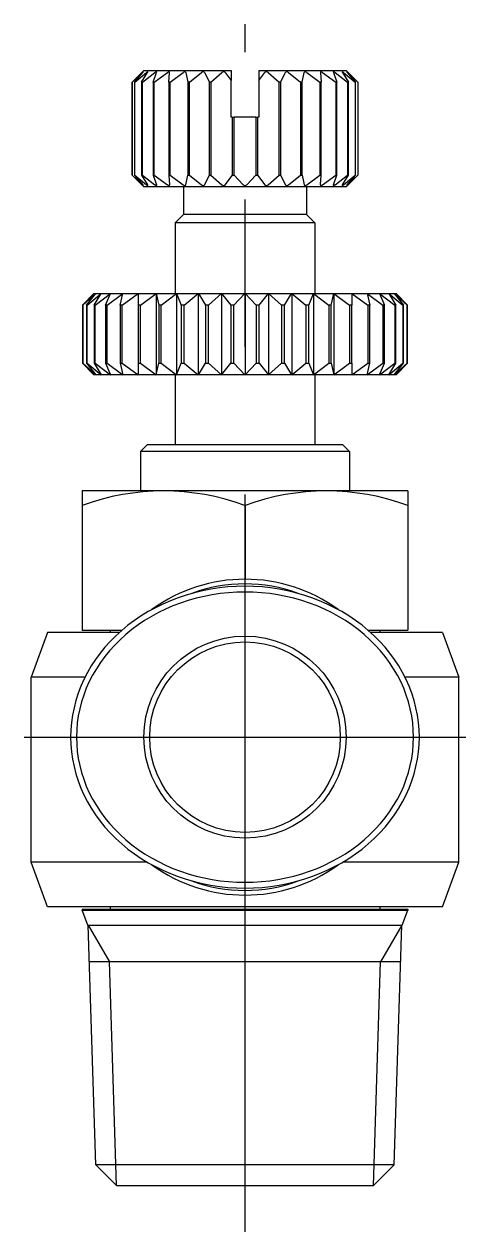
# Model space of a CAD drawing. Extents: x -83.6 to 9.5, y -37.8 to 30.7.
# Drawn here: x -9.5 to 9.5, y -21.3 to 30.7 of the extents above; entities that cross this region are included whole.
import ezdxf

# ---------------------------------------------------------------- set-up
doc = ezdxf.new("R2010")
doc.units = 0
doc.linetypes.add('CENTER', pattern=[50.8, 31.75, -6.35, 6.35, -6.35])
doc.layers.get('0').update_dxf_attribs({"linetype": 'CONTINUOUS'})
doc.layers.add('CENTER', color=1, linetype='CENTER')

msp = doc.modelspace()

# ---------------------------------------------------------------- linework, layer by layer
at = {"color": 7, "linetype": 'CONTINUOUS'}
for p, q in [((-4.851, 28.201), (-4.414, 28.622)), ((-4.35, 28.7), (-4.85, 28.2)), ((-4.753, 28.201), (-4.399, 28.621)), ((-4.737, 28.201), (-4.236, 28.622)), ((-4.447, 28.201), (-4.192, 28.621)), ((-4.416, 28.201), (-3.873, 28.622)), ((-4.35, 28.7), (-0.6, 28.7)), ((-3.947, 28.2), (-3.801, 28.62)), ((-3.902, 28.201), (-3.34, 28.622)), ((-3.274, 28.2), (-3.244, 28.62)), ((-3.218, 28.201), (-2.662, 28.622)), ((-2.546, 28.62), (-2.458, 28.2)), ((-2.393, 28.201), (-1.867, 28.622)), ((-1.736, 28.621), (-1.534, 28.2)), ((-1.463, 28.201), (-0.991, 28.622)), ((-0.851, 28.621), (-0.599, 28.278)), ((-0.6, 28.7), (-0.6, 28.277)), ((0.599, 28.278), (0.851, 28.621)), ((0.6, 28.7), (4.35, 28.7)), ((0.6, 28.7), (0.6, 28.277)), ((0.991, 28.622), (1.463, 28.201)), ((1.534, 28.2), (1.736, 28.621)), ((1.867, 28.622), (2.393, 28.201)), ((2.458, 28.2), (2.546, 28.62)), ((2.662, 28.622), (3.218, 28.201)), ((3.244, 28.62), (3.274, 28.2)), ((3.34, 28.622), (3.902, 28.201)), ((3.801, 28.62), (3.947, 28.2)), ((3.873, 28.622), (4.416, 28.201)), ((4.192, 28.621), (4.447, 28.201)), ((4.236, 28.622), (4.737, 28.201)), ((4.35, 28.7), (4.85, 28.2)), ((4.399, 28.621), (4.753, 28.201)), ((4.414, 28.622), (4.851, 28.201)), ((-4.85, 28.2), (-4.85, 28.2)), ((-4.85, 28.2), (-4.85, 24.2)), ((-4.85, 24.2), (-4.85, 28.2)), ((-4.736, 28.2), (-4.752, 28.2)), ((-4.752, 28.2), (-4.752, 24.2)), ((-4.736, 24.2), (-4.736, 28.2)), ((-4.415, 28.2), (-4.446, 28.2)), ((-4.446, 28.2), (-4.446, 24.2)), ((-4.415, 24.2), (-4.415, 28.2)), ((-3.901, 28.2), (-3.946, 28.2)), ((-3.946, 28.2), (-3.946, 24.2)), ((-3.901, 24.2), (-3.901, 28.2)), ((-3.217, 28.2), (-3.274, 28.2)), ((-3.274, 28.2), (-3.274, 24.2)), ((-3.217, 24.2), (-3.217, 28.2)), ((-2.392, 28.2), (-2.458, 28.2)), ((-2.458, 28.2), (-2.458, 24.2)), ((-2.392, 24.2), (-2.392, 28.2)), ((-1.462, 28.2), (-1.535, 28.2)), ((-1.535, 28.2), (-1.535, 24.2)), ((-1.462, 24.2), (-1.462, 28.2)), ((-0.6, 26.7), (-0.6, 28.277)), ((0.6, 28.277), (0.6, 26.7)), ((1.535, 28.2), (1.462, 28.2)), ((1.462, 28.2), (1.462, 24.2)), ((1.535, 24.2), (1.535, 28.2)), ((2.458, 28.2), (2.392, 28.2)), ((2.392, 28.2), (2.392, 24.2)), ((2.458, 24.2), (2.458, 28.2)), ((3.274, 28.2), (3.217, 28.2)), ((3.217, 28.2), (3.217, 24.2)), ((3.274, 24.2), (3.274, 28.2)), ((3.946, 28.2), (3.901, 28.2)), ((3.901, 28.2), (3.901, 24.2)), ((3.946, 24.2), (3.946, 28.2)), ((4.446, 28.2), (4.415, 28.2)), ((4.415, 28.2), (4.415, 24.2)), ((4.446, 24.2), (4.446, 28.2)), ((4.752, 28.2), (4.736, 28.2)), ((4.736, 28.2), (4.736, 24.2)), ((4.752, 24.2), (4.752, 28.2)), ((4.85, 28.2), (4.85, 28.2)), ((4.85, 28.2), (4.85, 24.2)), ((4.85, 28.2), (4.85, 24.2)), ((-0.545, 26.7), (-0.6, 26.7)), ((-0.545, 26.7), (-0.469, 26.7)), ((-0.545, 26.7), (-0.545, 24.2)), ((-0.071, 26.7), (-0.469, 26.7)), ((-0.469, 24.2), (-0.469, 26.7)), ((0.071, 26.7), (-0.071, 26.7)), ((0.469, 26.7), (0.071, 26.7)), ((0.469, 26.7), (0.545, 26.7)), ((0.469, 26.7), (0.469, 24.2)), ((0.6, 26.7), (0.545, 26.7)), ((0.545, 24.2), (0.545, 26.7)), ((-4.851, 24.199), (-4.414, 23.778)), ((-4.85, 24.2), (-4.85, 24.2)), ((-4.35, 23.7), (-4.85, 24.2)), ((-4.753, 24.199), (-4.399, 23.779)), ((-4.752, 24.2), (-4.736, 24.2)), ((-4.737, 24.199), (-4.236, 23.778)), ((-4.447, 24.199), (-4.192, 23.779)), ((-4.446, 24.2), (-4.415, 24.2)), ((-4.416, 24.199), (-3.873, 23.778)), ((-3.947, 24.2), (-3.801, 23.78)), ((-3.946, 24.2), (-3.901, 24.2)), ((-3.902, 24.199), (-3.34, 23.778)), ((-3.274, 24.2), (-3.217, 24.2)), ((-3.274, 24.2), (-3.244, 23.78)), ((-3.218, 24.199), (-2.662, 23.778)), ((-2.546, 23.78), (-2.458, 24.2)), ((-2.458, 24.2), (-2.392, 24.2)), ((-2.393, 24.199), (-1.867, 23.778)), ((-1.736, 23.779), (-1.534, 24.2)), ((-1.535, 24.2), (-1.462, 24.2)), ((-1.463, 24.199), (-0.991, 23.778)), ((-0.85, 23.779), (-0.544, 24.199)), ((-0.545, 24.2), (-0.469, 24.2)), ((-0.47, 24.199), (-0.072, 23.779)), ((0.072, 23.779), (0.47, 24.199)), ((0.469, 24.2), (0.545, 24.2)), ((0.544, 24.199), (0.85, 23.779)), ((0.991, 23.778), (1.463, 24.199)), ((1.462, 24.2), (1.535, 24.2)), ((1.534, 24.2), (1.736, 23.779)), ((1.867, 23.778), (2.393, 24.199)), ((2.392, 24.2), (2.458, 24.2)), ((2.458, 24.2), (2.546, 23.78)), ((2.662, 23.778), (3.218, 24.199)), ((3.217, 24.2), (3.274, 24.2)), ((3.244, 23.78), (3.274, 24.2)), ((3.34, 23.778), (3.902, 24.199)), ((3.801, 23.78), (3.947, 24.2)), ((3.873, 23.778), (4.416, 24.199)), ((3.901, 24.2), (3.946, 24.2)), ((4.192, 23.779), (4.447, 24.199)), ((4.236, 23.778), (4.737, 24.199)), ((4.35, 23.7), (4.85, 24.2)), ((4.399, 23.779), (4.753, 24.199)), ((4.414, 23.778), (4.851, 24.199)), ((4.415, 24.2), (4.446, 24.2)), ((4.736, 24.2), (4.752, 24.2)), ((4.85, 24.2), (4.85, 24.2)), ((4.35, 23.7), (-4.35, 23.7)), ((-2.65, 23.7), (-2.65, 22.5)), ((2.65, 23.7), (2.65, 22.5)), ((-2.65, 22.5), (-3, 22.15)), ((2.65, 22.5), (-2.65, 22.5)), ((2.65, 22.5), (3, 22.15)), ((3, 22.15), (-3, 22.15)), ((-3, 22.15), (-3, 19.1)), ((3, 22.15), (3, 19.1)), ((-6.985, 18.601), (-6.501, 19.101)), ((-6.974, 18.601), (-6.421, 19.102)), ((-6.823, 18.601), (-6.421, 19.101)), ((-6.792, 18.601), (-6.183, 19.102)), ((-6.5, 19.1), (-6.42, 19.1)), ((-6.493, 18.601), (-6.183, 19.101)), ((-6.443, 18.602), (-5.793, 19.102)), ((-6.42, 19.1), (-6.182, 19.1)), ((-6.182, 19.1), (-5.792, 19.1)), ((-6.004, 18.6), (-5.793, 19.1)), ((-5.935, 18.602), (-5.26, 19.102)), ((-5.792, 19.1), (-5.259, 19.1)), ((-5.366, 18.6), (-5.259, 19.1)), ((-5.281, 18.602), (-4.598, 19.102)), ((-5.259, 19.1), (-4.596, 19.1)), ((-4.596, 19.1), (-3.821, 19.1)), ((-4.596, 19.1), (-4.596, 18.6)), ((-4.497, 18.602), (-3.822, 19.102)), ((-3.821, 19.1), (-2.951, 19.1)), ((-3.821, 19.1), (-3.821, 15.6)), ((-3.82, 19.1), (-3.713, 18.6)), ((-3.602, 18.602), (-2.952, 19.102)), ((-2.951, 19.1), (-2.009, 19.1)), ((-2.951, 19.1), (-2.951, 15.6)), ((-2.95, 19.1), (-2.739, 18.6)), ((-2.619, 18.601), (-2.01, 19.102)), ((-2.009, 19.1), (-1.017, 19.1)), ((-2.009, 19.1), (-2.009, 15.6)), ((-2.007, 19.101), (-1.697, 18.601)), ((-1.571, 18.601), (-1.018, 19.102)), ((-1.017, 19.1), (0, 19.1)), ((-1.017, 19.1), (-1.017, 15.6)), ((-1.015, 19.101), (-0.614, 18.601)), ((-0.485, 18.601), (-0.001, 19.101)), ((0, 19.1), (1.017, 19.1)), ((0, 19.1), (0, 15.6)), ((0.001, 19.101), (0.485, 18.601)), ((0.614, 18.601), (1.015, 19.101)), ((1.017, 19.1), (2.009, 19.1)), ((1.017, 19.1), (1.017, 15.6)), ((1.018, 19.102), (1.571, 18.601)), ((1.697, 18.601), (2.007, 19.101)), ((2.009, 19.1), (2.951, 19.1)), ((2.009, 19.1), (2.009, 15.6)), ((2.01, 19.102), (2.619, 18.601)), ((2.739, 18.6), (2.95, 19.1)), ((2.951, 19.1), (3.821, 19.1)), ((2.951, 19.1), (2.951, 15.6)), ((2.952, 19.102), (3.602, 18.602)), ((3.713, 18.6), (3.82, 19.1)), ((3.821, 19.1), (4.596, 19.1)), ((3.821, 19.1), (3.821, 15.6)), ((3.822, 19.102), (4.497, 18.602)), ((4.596, 19.1), (5.259, 19.1)), ((4.596, 19.1), (4.596, 18.6)), ((4.598, 19.102), (5.281, 18.602)), ((5.259, 19.1), (5.792, 19.1)), ((5.259, 19.1), (5.366, 18.6)), ((5.26, 19.102), (5.935, 18.602)), ((5.792, 19.1), (6.182, 19.1)), ((5.793, 19.102), (6.443, 18.602)), ((5.793, 19.1), (6.004, 18.6)), ((6.182, 19.1), (6.42, 19.1)), ((6.183, 19.102), (6.792, 18.601)), ((6.183, 19.101), (6.493, 18.601)), ((6.42, 19.1), (6.5, 19.1)), ((6.421, 19.102), (6.974, 18.601)), ((6.421, 19.101), (6.823, 18.601)), ((6.501, 19.101), (6.985, 18.601)), ((-6.973, 18.6), (-6.983, 18.6)), ((-6.983, 18.6), (-6.983, 16.1)), ((-6.973, 16.1), (-6.973, 18.6)), ((-6.791, 18.6), (-6.822, 18.6)), ((-6.822, 18.6), (-6.822, 16.1)), ((-6.791, 16.1), (-6.791, 18.6)), ((-6.442, 18.6), (-6.492, 18.6)), ((-6.492, 18.6), (-6.492, 16.1)), ((-6.442, 16.1), (-6.442, 18.6)), ((-5.934, 18.6), (-6.003, 18.6)), ((-6.003, 18.6), (-6.003, 16.1)), ((-5.934, 16.1), (-5.934, 18.6)), ((-5.28, 18.6), (-5.366, 18.6)), ((-5.366, 18.6), (-5.366, 16.1)), ((-5.28, 16.1), (-5.28, 18.6)), ((-4.496, 18.6), (-4.596, 18.6)), ((-4.596, 18.6), (-4.596, 16.1)), ((-4.496, 16.1), (-4.496, 18.6)), ((-3.601, 18.6), (-3.714, 18.6)), ((-3.714, 18.6), (-3.714, 16.1)), ((-3.601, 16.1), (-3.601, 18.6)), ((-2.618, 18.6), (-2.74, 18.6)), ((-2.74, 18.6), (-2.74, 16.1)), ((-2.618, 16.1), (-2.618, 18.6)), ((-1.57, 18.6), (-1.698, 18.6)), ((-1.698, 18.6), (-1.698, 16.1)), ((-1.57, 16.1), (-1.57, 18.6)), ((-0.483, 18.6), (-0.615, 18.6)), ((-0.615, 18.6), (-0.615, 16.1)), ((-0.483, 16.1), (-0.483, 18.6)), ((0.615, 18.6), (0.483, 18.6)), ((0.483, 18.6), (0.483, 16.1)), ((0.615, 16.1), (0.615, 18.6)), ((1.698, 18.6), (1.57, 18.6)), ((1.57, 18.6), (1.57, 16.1)), ((1.698, 16.1), (1.698, 18.6)), ((2.74, 18.6), (2.618, 18.6)), ((2.618, 18.6), (2.618, 16.1)), ((2.74, 16.1), (2.74, 18.6)), ((3.714, 18.6), (3.601, 18.6)), ((3.601, 18.6), (3.601, 16.1)), ((3.714, 16.1), (3.714, 18.6)), ((4.596, 18.6), (4.496, 18.6)), ((4.496, 18.6), (4.496, 16.1)), ((4.596, 16.1), (4.596, 18.6)), ((5.366, 18.6), (5.28, 18.6)), ((5.28, 18.6), (5.28, 16.1)), ((5.366, 16.1), (5.366, 18.6)), ((6.003, 18.6), (5.934, 18.6)), ((5.934, 18.6), (5.934, 16.1)), ((6.003, 16.1), (6.003, 18.6)), ((6.492, 18.6), (6.442, 18.6)), ((6.442, 18.6), (6.442, 16.1)), ((6.492, 16.1), (6.492, 18.6)), ((6.822, 18.6), (6.791, 18.6)), ((6.791, 18.6), (6.791, 16.1)), ((6.822, 16.1), (6.822, 18.6)), ((6.983, 18.6), (6.973, 18.6)), ((6.973, 18.6), (6.973, 16.1)), ((6.983, 16.1), (6.983, 18.6)), ((-6.985, 16.099), (-6.501, 15.599)), ((-6.983, 16.1), (-6.973, 16.1)), ((-6.974, 16.099), (-6.421, 15.598)), ((-6.823, 16.099), (-6.421, 15.599)), ((-6.822, 16.1), (-6.791, 16.1)), ((-6.792, 16.099), (-6.183, 15.598)), ((-6.493, 16.099), (-6.183, 15.599)), ((-6.492, 16.1), (-6.442, 16.1)), ((-6.443, 16.098), (-5.793, 15.598)), ((-6.004, 16.1), (-5.793, 15.6)), ((-6.003, 16.1), (-5.934, 16.1)), ((-5.935, 16.098), (-5.26, 15.598)), ((-5.366, 16.1), (-5.28, 16.1)), ((-5.366, 16.1), (-5.259, 15.6)), ((-5.281, 16.098), (-4.598, 15.598)), ((-4.596, 16.1), (-4.496, 16.1)), ((-4.596, 16.1), (-4.596, 15.6)), ((-4.497, 16.098), (-3.822, 15.598)), ((-3.82, 15.6), (-3.713, 16.1)), ((-3.714, 16.1), (-3.601, 16.1)), ((-3.602, 16.098), (-2.952, 15.598)), ((-2.95, 15.6), (-2.739, 16.1)), ((-2.74, 16.1), (-2.618, 16.1)), ((-2.619, 16.099), (-2.01, 15.598)), ((-2.007, 15.599), (-1.697, 16.099)), ((-1.698, 16.1), (-1.57, 16.1)), ((-1.571, 16.099), (-1.018, 15.598)), ((-1.015, 15.599), (-0.614, 16.099)), ((-0.615, 16.1), (-0.483, 16.1)), ((-0.485, 16.099), (-0.001, 15.599)), ((0.001, 15.599), (0.485, 16.099)), ((0.483, 16.1), (0.615, 16.1)), ((0.614, 16.099), (1.015, 15.599)), ((1.018, 15.598), (1.571, 16.099)), ((1.57, 16.1), (1.698, 16.1)), ((1.697, 16.099), (2.007, 15.599)), ((2.01, 15.598), (2.619, 16.099)), ((2.618, 16.1), (2.74, 16.1)), ((2.739, 16.1), (2.95, 15.6)), ((2.952, 15.598), (3.602, 16.098)), ((3.601, 16.1), (3.714, 16.1)), ((3.713, 16.1), (3.82, 15.6)), ((3.822, 15.598), (4.497, 16.098)), ((4.496, 16.1), (4.596, 16.1)), ((4.596, 16.1), (4.596, 15.6)), ((4.598, 15.598), (5.281, 16.098)), ((5.259, 15.6), (5.366, 16.1)), ((5.26, 15.598), (5.935, 16.098)), ((5.28, 16.1), (5.366, 16.1)), ((5.793, 15.6), (6.004, 16.1)), ((5.793, 15.598), (6.443, 16.098)), ((5.934, 16.1), (6.003, 16.1)), ((6.183, 15.598), (6.792, 16.099)), ((6.183, 15.599), (6.493, 16.099)), ((6.421, 15.598), (6.974, 16.099)), ((6.421, 15.599), (6.823, 16.099)), ((6.442, 16.1), (6.492, 16.1)), ((6.501, 15.599), (6.985, 16.099)), ((6.791, 16.1), (6.822, 16.1)), ((6.973, 16.1), (6.983, 16.1)), ((-6.42, 15.6), (-6.5, 15.6)), ((-6.182, 15.6), (-6.42, 15.6)), ((-5.792, 15.6), (-6.182, 15.6)), ((-5.259, 15.6), (-5.792, 15.6)), ((-4.596, 15.6), (-5.259, 15.6)), ((-3.821, 15.6), (-4.596, 15.6)), ((-2.951, 15.6), (-3.821, 15.6)), ((-3, 15.6), (-3, 12.6)), ((-2.009, 15.6), (-2.951, 15.6)), ((-1.017, 15.6), (-2.009, 15.6)), ((0, 15.6), (-1.017, 15.6)), ((1.017, 15.6), (0, 15.6)), ((2.009, 15.6), (1.017, 15.6)), ((2.951, 15.6), (2.009, 15.6)), ((3.821, 15.6), (2.951, 15.6)), ((3, 15.6), (3, 12.6)), ((4.596, 15.6), (3.821, 15.6)), ((5.259, 15.6), (4.596, 15.6)), ((5.792, 15.6), (5.259, 15.6)), ((6.182, 15.6), (5.792, 15.6)), ((6.42, 15.6), (6.182, 15.6)), ((6.5, 15.6), (6.42, 15.6)), ((-4.2, 12.6), (-4.5, 12.3)), ((-4.2, 12.6), (4.2, 12.6)), ((4.2, 12.6), (4.5, 12.3)), ((4.5, 12.3), (-4.5, 12.3)), ((-4.5, 12.3), (-4.5, 10.6)), ((4.5, 12.3), (4.5, 10.6)), ((-3.5, 10.6), (-7, 10.6)), ((-7, 10.6), (-7, 9.975)), ((3.5, 10.6), (-3.5, 10.6)), ((7, 10.6), (3.5, 10.6)), ((7, 10.6), (7, 9.975)), ((-7, 9.975), (-7, 4.6)), ((0, 9.975), (0, 6.8)), ((7, 9.975), (7, 4.6)), ((-8.5, 4.5), (-9.2, 2.577)), ((-5.412, 4.5), (-8.5, 4.5)), ((-7, 4.6), (-5.299, 4.6)), ((-5.8, 4.6), (-5.8, 4.5)), ((5.299, 4.6), (7, 4.6)), ((8.5, 4.5), (5.412, 4.5)), ((5.8, 4.6), (5.8, 4.5)), ((8.5, 4.5), (9.2, 2.577)), ((-6.886, 2.577), (-9.2, 2.577)), ((-9.2, -5.377), (-9.2, 2.577)), ((9.2, 2.577), (6.886, 2.577)), ((9.2, -5.377), (9.2, 2.577)), ((-4.214, -5.377), (-9.2, -5.377)), ((-8.5, -7.3), (-9.2, -5.377)), ((9.2, -5.377), (4.214, -5.377)), ((8.5, -7.3), (9.2, -5.377)), ((8.5, -7.3), (-8.5, -7.3)), ((-7, -7.4), (7, -7.4)), ((-7, -7.4), (-7, -7.45)), ((-7, -7.45), (7, -7.45)), ((-6.763, -8.1), (-7, -7.45)), ((-5.8, -7.3), (-5.8, -7.4)), ((5.8, -7.3), (5.8, -7.4)), ((6.763, -8.1), (7, -7.45)), ((7, -7.4), (7, -7.45)), ((-6.763, -8.1), (6.763, -8.1)), ((-6.418, -18.416), (-6.741, -8.1)), ((6.418, -18.416), (6.741, -8.1)), ((6.692, -9.667), (-6.692, -9.667)), ((6.418, -18.416), (-6.418, -18.416)), ((-5.535, -19.3), (-6.418, -18.416)), ((5.535, -19.3), (6.418, -18.416)), ((-5.535, -19.3), (5.535, -19.3))]:
    msp.add_line(p, q, dxfattribs=at)
at = {"color": 3, "linetype": 'CONTINUOUS'}
for p, q in [((-6.741, -8.1), (-5.836, -9.667)), ((6.741, -8.1), (5.836, -9.667)), ((-5.535, -19.3), (-5.836, -9.667)), ((5.535, -19.3), (5.836, -9.667))]:
    msp.add_line(p, q, dxfattribs=at)
at = {"color": 7, "linetype": 'CONTINUOUS'}
for points in [[(-7.5, 0, 0), (-7.491, -0.319, 0), (-7.464, -0.637, 0), (-7.419, -0.954, 0), (-7.356, -1.268, 0), (-7.275, -1.579, 0), (-7.177, -1.887, 0), (-7.062, -2.19, 0), (-6.929, -2.487, 0), (-6.78, -2.779, 0), (-6.614, -3.064, 0), (-6.433, -3.342, 0), (-6.236, -3.611, 0), (-6.024, -3.872, 0), (-5.798, -4.124, 0), (-5.557, -4.365, 0), (-5.303, -4.596, 0), (-5.037, -4.816, 0), (-4.758, -5.025, 0), (-4.468, -5.221, 0), (-4.167, -5.405, 0), (-3.856, -5.575, 0), (-3.535, -5.732, 0), (-3.207, -5.876, 0), (-2.87, -6.005, 0), (-2.527, -6.12, 0), (-2.177, -6.22, 0), (-1.822, -6.305, 0), (-1.463, -6.375, 0), (-1.1, -6.43, 0), (-0.735, -6.469, 0), (-0.368, -6.492, 0), (0, -6.5, 0), (0.368, -6.492, 0), (0.735, -6.469, 0), (1.1, -6.43, 0), (1.463, -6.375, 0), (1.822, -6.305, 0), (2.177, -6.22, 0), (2.527, -6.12, 0), (2.87, -6.005, 0), (3.207, -5.876, 0), (3.535, -5.732, 0), (3.856, -5.575, 0), (4.167, -5.405, 0), (4.468, -5.221, 0), (4.758, -5.025, 0), (5.037, -4.816, 0), (5.303, -4.596, 0), (5.557, -4.365, 0), (5.798, -4.124, 0), (6.024, -3.872, 0), (6.236, -3.611, 0), (6.433, -3.342, 0), (6.614, -3.064, 0), (6.78, -2.779, 0), (6.929, -2.487, 0), (7.062, -2.19, 0), (7.177, -1.887, 0), (7.275, -1.579, 0), (7.356, -1.268, 0), (7.419, -0.954, 0), (7.464, -0.637, 0), (7.491, -0.319, 0), (7.5, 0, 0), (7.491, 0.319, 0), (7.464, 0.637, 0), (7.419, 0.954, 0), (7.356, 1.268, 0), (7.275, 1.579, 0), (7.177, 1.887, 0), (7.062, 2.19, 0), (6.929, 2.487, 0), (6.78, 2.779, 0), (6.614, 3.064, 0), (6.433, 3.342, 0), (6.236, 3.611, 0), (6.024, 3.872, 0), (5.798, 4.124, 0), (5.557, 4.365, 0), (5.303, 4.596, 0), (5.037, 4.816, 0), (4.758, 5.025, 0), (4.468, 5.221, 0), (4.167, 5.405, 0), (3.856, 5.575, 0), (3.535, 5.732, 0), (3.207, 5.876, 0), (2.87, 6.005, 0), (2.527, 6.12, 0), (2.177, 6.22, 0), (1.822, 6.305, 0), (1.463, 6.375, 0), (1.1, 6.43, 0), (0.735, 6.469, 0), (0.368, 6.492, 0), (0, 6.5, 0), (-0.368, 6.492, 0), (-0.735, 6.469, 0), (-1.1, 6.43, 0), (-1.463, 6.375, 0), (-1.822, 6.305, 0), (-2.177, 6.22, 0), (-2.527, 6.12, 0), (-2.87, 6.005, 0), (-3.207, 5.876, 0), (-3.535, 5.732, 0), (-3.856, 5.575, 0), (-4.167, 5.405, 0), (-4.468, 5.221, 0), (-4.758, 5.025, 0), (-5.037, 4.816, 0), (-5.303, 4.596, 0), (-5.557, 4.365, 0), (-5.798, 4.124, 0), (-6.024, 3.872, 0), (-6.236, 3.611, 0), (-6.433, 3.342, 0), (-6.614, 3.064, 0), (-6.78, 2.779, 0), (-6.929, 2.487, 0), (-7.062, 2.19, 0), (-7.177, 1.887, 0), (-7.275, 1.579, 0), (-7.356, 1.268, 0), (-7.419, 0.954, 0), (-7.464, 0.637, 0), (-7.491, 0.319, 0), (-7.5, 0, 0)], [(-7.25, 0, 0), (-7.241, -0.307, 0), (-7.215, -0.613, 0), (-7.172, -0.917, 0), (-7.111, -1.219, 0), (-7.033, -1.519, 0), (-6.938, -1.814, 0), (-6.826, -2.106, 0), (-6.698, -2.392, 0), (-6.554, -2.672, 0), (-6.394, -2.946, 0), (-6.219, -3.213, 0), (-6.028, -3.472, 0), (-5.823, -3.723, 0), (-5.604, -3.965, 0), (-5.372, -4.197, 0), (-5.127, -4.419, 0), (-4.869, -4.631, 0), (-4.599, -4.831, 0), (-4.319, -5.02, 0), (-4.028, -5.197, 0), (-3.727, -5.361, 0), (-3.418, -5.512, 0), (-3.1, -5.65, 0), (-2.774, -5.774, 0), (-2.442, -5.885, 0), (-2.105, -5.981, 0), (-1.762, -6.063, 0), (-1.414, -6.13, 0), (-1.064, -6.182, 0), (-0.711, -6.22, 0), (-0.356, -6.242, 0), (0, -6.25, 0), (0.356, -6.242, 0), (0.711, -6.22, 0), (1.064, -6.182, 0), (1.414, -6.13, 0), (1.762, -6.063, 0), (2.105, -5.981, 0), (2.442, -5.885, 0), (2.774, -5.774, 0), (3.1, -5.65, 0), (3.418, -5.512, 0), (3.727, -5.361, 0), (4.028, -5.197, 0), (4.319, -5.02, 0), (4.599, -4.831, 0), (4.869, -4.631, 0), (5.127, -4.419, 0), (5.372, -4.197, 0), (5.604, -3.965, 0), (5.823, -3.723, 0), (6.028, -3.472, 0), (6.219, -3.213, 0), (6.394, -2.946, 0), (6.554, -2.672, 0), (6.698, -2.392, 0), (6.826, -2.106, 0), (6.938, -1.814, 0), (7.033, -1.519, 0), (7.111, -1.219, 0), (7.172, -0.917, 0), (7.215, -0.613, 0), (7.241, -0.307, 0), (7.25, 0, 0), (7.241, 0.307, 0), (7.215, 0.613, 0), (7.172, 0.917, 0), (7.111, 1.219, 0), (7.033, 1.519, 0), (6.938, 1.814, 0), (6.826, 2.106, 0), (6.698, 2.392, 0), (6.554, 2.672, 0), (6.394, 2.946, 0), (6.219, 3.213, 0), (6.028, 3.472, 0), (5.823, 3.723, 0), (5.604, 3.965, 0), (5.372, 4.197, 0), (5.127, 4.419, 0), (4.869, 4.631, 0), (4.599, 4.831, 0), (4.319, 5.02, 0), (4.028, 5.197, 0), (3.727, 5.361, 0), (3.418, 5.512, 0), (3.1, 5.65, 0), (2.774, 5.774, 0), (2.442, 5.885, 0), (2.105, 5.981, 0), (1.762, 6.063, 0), (1.414, 6.13, 0), (1.064, 6.182, 0), (0.711, 6.22, 0), (0.356, 6.242, 0), (0, 6.25, 0), (-0.356, 6.242, 0), (-0.711, 6.22, 0), (-1.064, 6.182, 0), (-1.414, 6.13, 0), (-1.762, 6.063, 0), (-2.105, 5.981, 0), (-2.442, 5.885, 0), (-2.774, 5.774, 0), (-3.1, 5.65, 0), (-3.418, 5.512, 0), (-3.727, 5.361, 0), (-4.028, 5.197, 0), (-4.319, 5.02, 0), (-4.599, 4.831, 0), (-4.869, 4.631, 0), (-5.127, 4.419, 0), (-5.372, 4.197, 0), (-5.604, 3.965, 0), (-5.823, 3.723, 0), (-6.028, 3.472, 0), (-6.219, 3.213, 0), (-6.394, 2.946, 0), (-6.554, 2.672, 0), (-6.698, 2.392, 0), (-6.826, 2.106, 0), (-6.938, 1.814, 0), (-7.033, 1.519, 0), (-7.111, 1.219, 0), (-7.172, 0.917, 0), (-7.215, 0.613, 0), (-7.241, 0.307, 0), (-7.25, 0, 0)]]:
    msp.add_polyline3d(points, dxfattribs=at)
for radius in [4.35, 4.1]:
    msp.add_circle((0, 0), radius, dxfattribs=at)
for centre, radius, start, end in [((-4.228, 28.433), 0.263, 124.5462, 134.4932), ((-4.633, 28.83), 0.315, 318.3581, 323.8598), ((-4.397, 28.657), 0.0231, 324.3598, 336.1997), ((-4.377, 28.647), 0.00191, 89.3408, 112.4964), ((-4.377, 28.649), 0.000462, 349.6115, 90.3827), ((-4.379, 28.649), 0.00292, 338.4803, 356.3885), ((-4.112, 28.476), 0.189, 114.0954, 130.3498), ((-4.271, 28.671), 0.0952, 327.6886, 340.5413), ((-4.185, 28.636), 0.0131, 86.4487, 106.6936), ((-4.185, 28.645), 0.00404, 10.9702, 87.5389), ((-4.194, 28.644), 0.0139, 340.2083, 8.1091), ((-3.751, 28.461), 0.199, 110.8574, 127.124), ((-3.811, 28.616), 0.0333, 85.1135, 108.7937), ((-3.809, 28.638), 0.0113, 2.7168, 85.2056), ((-3.844, 28.635), 0.0457, 340.5253, 3.6771), ((-3.234, 28.477), 0.178, 105.7215, 126.2619), ((-3.271, 28.606), 0.0429, 75.3886, 104.235), ((-3.266, 28.628), 0.0202, 32.2754, 74.4217), ((-3.279, 28.622), 0.0345, 357.0107, 29.9922), ((-2.574, 28.51), 0.14, 95.734, 128.1328), ((-2.586, 28.601), 0.048, 66.4234, 92.8312), ((-2.584, 28.61), 0.0393, 14.8061, 63.627), ((-1.77, 28.491), 0.161, 104.6281, 126.6698), ((-1.791, 28.569), 0.0801, 76.0614, 104.2501), ((-1.787, 28.591), 0.0581, 30.1477, 74.4322), ((-0.896, 28.501), 0.152, 111.0512, 128.3408), ((-0.917, 28.564), 0.086, 41.0331, 113.0687), ((0.917, 28.564), 0.086, 66.9313, 138.9669), ((0.896, 28.501), 0.152, 51.6592, 68.9488), ((1.787, 28.591), 0.0581, 105.5678, 149.8523), ((1.791, 28.569), 0.0801, 75.7499, 103.9386), ((1.77, 28.491), 0.161, 53.3302, 75.3719), ((2.584, 28.61), 0.0393, 116.373, 165.1939), ((2.586, 28.601), 0.048, 87.1688, 113.5766), ((2.574, 28.51), 0.14, 51.8672, 84.266), ((3.279, 28.622), 0.0345, 150.0078, 182.9893), ((3.266, 28.628), 0.0202, 105.5783, 147.7246), ((3.271, 28.606), 0.0429, 75.765, 104.6114), ((3.234, 28.477), 0.178, 53.7381, 74.2785), ((3.809, 28.638), 0.0113, 94.7944, 177.2832), ((3.844, 28.635), 0.0457, 176.3229, 199.4747), ((3.811, 28.616), 0.0333, 71.2063, 94.8865), ((3.751, 28.461), 0.199, 52.876, 69.1426), ((4.185, 28.645), 0.00404, 92.4611, 169.0298), ((4.194, 28.644), 0.0139, 171.8909, 199.7917), ((4.271, 28.671), 0.0952, 199.4587, 212.3114), ((4.185, 28.636), 0.0131, 73.3064, 93.5513), ((4.112, 28.476), 0.189, 49.6502, 65.9046), ((4.379, 28.649), 0.00292, 183.6115, 201.5197), ((4.377, 28.649), 0.000462, 89.6173, 190.3885), ((4.397, 28.657), 0.0231, 203.8003, 215.6402), ((4.377, 28.647), 0.00191, 67.5036, 90.6592), ((4.228, 28.433), 0.263, 45.5068, 55.4538), ((4.633, 28.83), 0.315, 216.1402, 221.6419), ((-4.228, 23.967), 0.263, 225.5068, 235.4538), ((-4.633, 23.57), 0.315, 36.1402, 41.6419), ((-4.397, 23.743), 0.0231, 23.8003, 35.6402), ((-4.377, 23.751), 0.000462, 269.6173, 10.3885), ((-4.377, 23.753), 0.00191, 247.5036, 270.6592), ((-4.379, 23.751), 0.00292, 3.6115, 21.5197), ((-4.112, 23.924), 0.189, 229.6502, 245.9046), ((-4.271, 23.729), 0.0952, 19.4587, 32.3114), ((-4.185, 23.764), 0.0131, 253.3064, 273.5513), ((-4.185, 23.755), 0.00404, 272.4611, 349.0298), ((-4.194, 23.756), 0.0139, 351.8909, 19.7917), ((-3.751, 23.939), 0.199, 232.876, 249.1426), ((-3.811, 23.784), 0.0333, 251.2063, 274.8865), ((-3.809, 23.762), 0.0113, 274.7944, 357.2832), ((-3.844, 23.765), 0.0457, 356.3229, 19.4747), ((-3.234, 23.923), 0.178, 233.7381, 254.2785), ((-3.271, 23.794), 0.0429, 255.765, 284.6114), ((-3.266, 23.772), 0.0202, 285.5783, 327.7246), ((-3.279, 23.778), 0.0345, 330.0078, 2.9893), ((-2.574, 23.89), 0.14, 231.8672, 264.266), ((-2.586, 23.799), 0.048, 267.1688, 293.5766), ((-2.584, 23.79), 0.0393, 296.373, 345.1939), ((-1.77, 23.909), 0.161, 233.3302, 255.3719), ((-1.791, 23.831), 0.0801, 255.7499, 283.9386), ((-1.787, 23.809), 0.0581, 285.5678, 329.8523), ((-0.896, 23.899), 0.152, 231.6592, 248.9488), ((-0.917, 23.836), 0.086, 246.9313, 318.9669), ((0, 23.849), 0.0987, 224.2215, 315.7785), ((0.917, 23.836), 0.086, 221.0331, 293.0687), ((0.896, 23.899), 0.152, 291.0512, 308.3408), ((1.787, 23.809), 0.0581, 210.1477, 254.4322), ((1.791, 23.831), 0.0801, 256.0614, 284.2501), ((1.77, 23.909), 0.161, 284.6281, 306.6698), ((2.584, 23.79), 0.0393, 194.8061, 243.627), ((2.586, 23.799), 0.048, 246.4234, 272.8312), ((2.574, 23.89), 0.14, 275.734, 308.1328), ((3.279, 23.778), 0.0345, 177.0107, 209.9922), ((3.266, 23.772), 0.0202, 212.2754, 254.4217), ((3.271, 23.794), 0.0429, 255.3886, 284.235), ((3.234, 23.923), 0.178, 285.7215, 306.2619), ((3.844, 23.765), 0.0457, 160.5253, 183.6771), ((3.809, 23.762), 0.0113, 182.7168, 265.2056), ((3.811, 23.784), 0.0333, 265.1135, 288.7937), ((3.751, 23.939), 0.199, 290.8574, 307.124), ((4.271, 23.729), 0.0952, 147.6886, 160.5413), ((4.194, 23.756), 0.0139, 160.2083, 188.1091), ((4.185, 23.755), 0.00404, 190.9702, 267.5389), ((4.185, 23.764), 0.0131, 266.4487, 286.6936), ((4.112, 23.924), 0.189, 294.0954, 310.3498), ((4.397, 23.743), 0.0231, 144.3598, 156.1997), ((4.379, 23.751), 0.00292, 158.4803, 176.3885), ((4.377, 23.751), 0.000462, 169.6115, 270.3827), ((4.228, 23.967), 0.263, 304.5462, 314.4932), ((4.377, 23.753), 0.00191, 269.3408, 292.4964), ((4.633, 23.57), 0.315, 138.3581, 143.8598), ((-3.5, 0.491), 10.109, 69.7438, 110.2562), ((3.5, 0.491), 10.109, 69.7438, 110.2562), ((0, 0), 6.8, 53.9274, 126.0726), ((0, 0), 6.6, 69.659, 110.341), ((0, 0), 6.8, 233.9274, 306.0726), ((0, 0), 6.6, 249.659, 290.341)]:
    msp.add_arc(centre, radius, start, end, dxfattribs=at)
at = {"layer": 'CENTER', "color": 1, "linetype": 'CENTER'}
for p, q in [((0, -21.3), (0, 30.7)), ((-9.5, 0), (9.5, 0))]:
    msp.add_line(p, q, dxfattribs=at)

doc.saveas('drawing.dxf')
